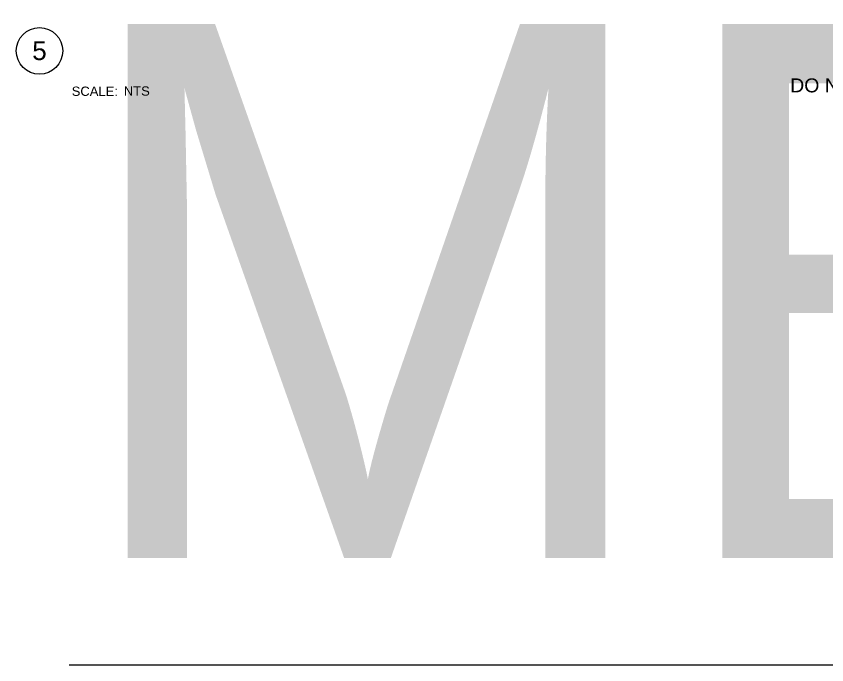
# Model space of a CAD drawing. Header units: feet. Extents: x -17 to 453, y -41 to 31.
# Drawn here: x 1.02 to 9.73, y -24.5 to -17.53 of the extents above; entities that cross this region are included whole.
import ezdxf
from ezdxf.enums import TextEntityAlignment as Align

# ---------------------------------------------------------------- set-up
doc = ezdxf.new("R2018")
doc.units = ezdxf.units.FT
doc.header["$MEASUREMENT"] = 0
doc.layers.add('G-ANNO-TEXT', color=1, linetype='Continuous')
doc.layers.add('G-NPLT', color=67, linetype='Continuous', plot=False)
doc.styles.add('NEI-A', font='arial.ttf')
doc.styles.get("Standard").update_dxf_attribs({"font": 'arial.ttf'})

# ---------------------------------------------------------------- blocks, each defined once
blk = doc.blocks.new('DETAIL_TITLE')
blk.add_circle((0.5923, -0.5126), 0.25)
at = {"style": 'NEI-A', "flags": 8}
blk.add_attdef('#', text='', height=0.2, dxfattribs=at).set_placement((0.5922, -0.5109), align=Align.MIDDLE_CENTER)
at = {"lineweight": 30, "style": '', "flags": 104}
blk.add_attdef('DETAIL_TITLE', text='', height=0.2, dxfattribs=at).set_placement((0.9099, -0.5251), align=Align.BOTTOM_LEFT)
at = {"style": 'NEI-A'}
for tag, p in [('SCALE:', (0.9386, -0.7379)), ('1"_=_', (1.5474, -0.7379))]:
    blk.add_attdef(tag, text='', height=0.1, dxfattribs=at).set_placement(p, align=Align.BOTTOM_LEFT)

msp = doc.modelspace()

# ---------------------------------------------------------------- block references
at = {"layer": 'G-ANNO-TEXT'}
ref = msp.add_blockref('DETAIL_TITLE', (0.6789, -17.39253), dxfattribs=at)
ref.add_attrib('#', '5', dxfattribs={"layer": '0', "height": 0.2, "style": 'NEI-A'}).set_placement((1.2711, -17.90343), align=Align.MIDDLE_CENTER)
lines = msp.add_mtext('{\\LMETEOROLOGICAL STATION GROUNDING WITH GROUND ROD}', dxfattribs={"layer": '0', "insert": (1.5888, -17.61767), "char_height": 5.7385603, "attachment_point": 1})
ref.add_attrib('DETAIL_TITLE', '', (1.5888, -17.61767)).embed_mtext(lines)
ref.add_attrib('SCALE:', 'SCALE:', dxfattribs={"layer": '0', "height": 0.1, "style": 'NEI-A'}).set_placement((1.61755, -18.28872), align=Align.TOP_LEFT)
ref.add_attrib('1"_=_', 'NTS', dxfattribs={"layer": '0', "height": 0.1, "style": 'NEI-A'}).set_placement((2.17727, -18.28662), align=Align.TOP_LEFT)

# ---------------------------------------------------------------- texts
at = {"layer": 'G-NPLT', "insert": (11.81174, -18.6028), "char_height": 0.15, "attachment_point": 8, "style": 'NEI-A'}
msp.add_mtext_dynamic_manual_height_columns('DO NOT MOVE THESE TWO VIEWPORTS ABOVE. THEY HAVE NAMED VIEWS', width=5.355729, gutter_width=0.54688, heights=[0], dxfattribs=at)

doc.saveas('drawing.dxf')
